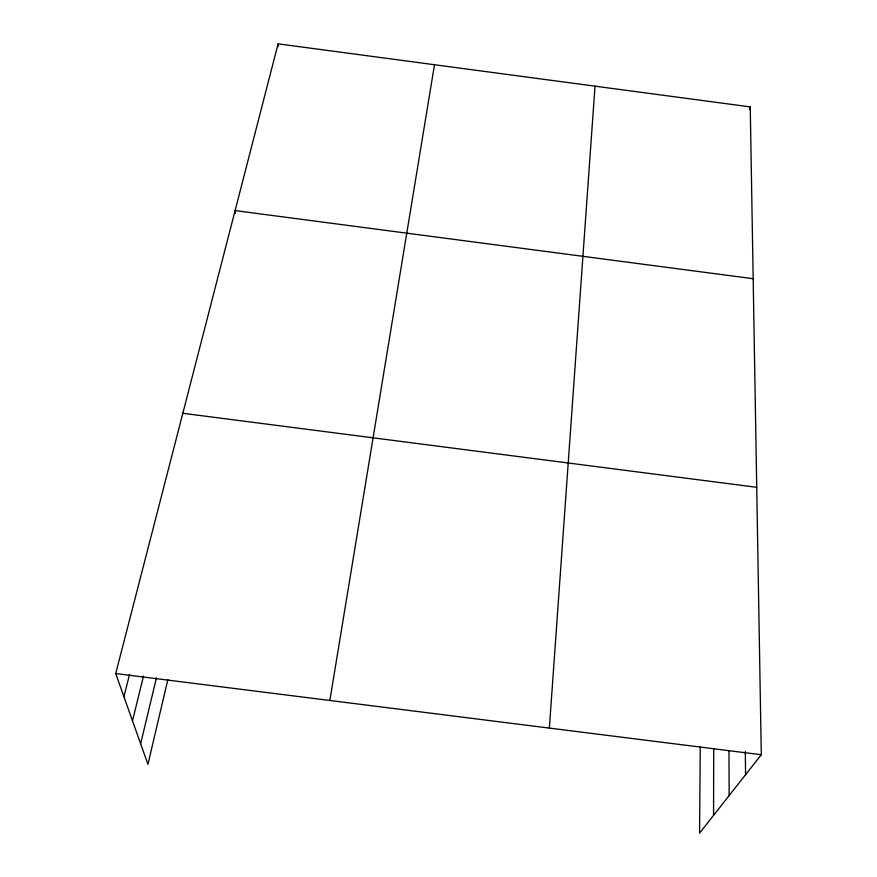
<?xml version="1.0" encoding="UTF-8"?>
<svg xmlns="http://www.w3.org/2000/svg" width="877" height="877" viewBox="0 0 877 877"><rect width="100%" height="100%" fill="white"/><g stroke="black" fill="none" stroke-linecap="round" stroke-linejoin="round"><path stroke-width="1.32" d="M713.549 815.369L713.714 748.519M700.252 746.897L699.55 833.15L761.291 754.746L750.241 106.895L278.097 43.85L115.709 673.547L147.939 764.338L167.88 679.522M549.353 728.085L595.023 86.176M329.851 700.482L434.499 64.734M140.638 743.773L156.479 677.778M132.504 720.85L143.51 676.046M123.92 696.689L129.566 674.314M749.375 109.395L750.241 106.895M115.709 673.547L761.291 754.746M182.822 413.286L756.73 487.305M753.168 278.711L235.102 210.59L235.354 213.308M278.097 43.85L278.217 46.503M745.318 751.534L745.56 774.709M728.973 750.569L729.138 795.571"/></g></svg>
